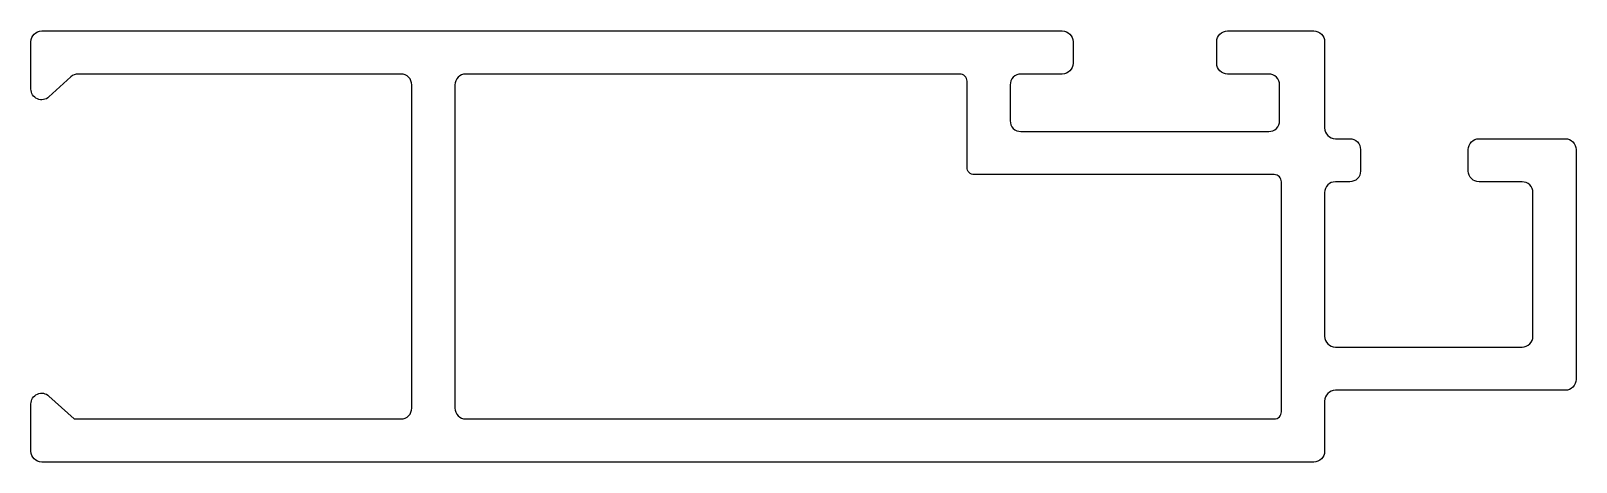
# Model space of a CAD drawing. Extents: x 137.1 to 180.1, y 211.7 to 223.7.
import ezdxf

# ---------------------------------------------------------------- set-up
doc = ezdxf.new("R2010")
doc.units = 0
doc.header["$LTSCALE"] = 15
doc.layers.get('0').update_dxf_attribs({"linetype": 'CONTINUOUS'})

msp = doc.modelspace()

# ---------------------------------------------------------------- linework, layer by layer
at = {"color": 0, "linetype": 'CONTINUOUS', "ltscale": 0.05}
for points in [[(178.95, 215.196), (178.95, 219.196, 0.414214), (178.65, 219.496), (177.45, 219.496, -0.414214), (177.15, 219.796), (177.15, 220.396, -0.414214), (177.45, 220.696), (179.85, 220.696, -0.414214), (180.15, 220.396), (180.15, 213.996, -0.414214), (179.85, 213.696), (173.45, 213.696, 0.414214), (173.15, 213.396), (173.15, 211.996, -0.414214), (172.85, 211.696), (137.45, 211.696, -0.414214), (137.15, 211.996), (137.15, 213.314, -0.652579), (137.652, 213.535), (138.35, 212.896), (147.45, 212.896, 0.414214), (147.75, 213.196), (147.75, 222.196, 0.414214), (147.45, 222.496), (138.466, 222.496, 0.187644), (138.264, 222.417), (137.652, 221.857, -0.652579), (137.15, 222.078), (137.15, 223.396, -0.414214), (137.45, 223.696), (165.85, 223.696, -0.414214), (166.15, 223.396), (166.15, 222.796, -0.414214), (165.85, 222.496), (164.7, 222.496, 0.414214), (164.4, 222.196), (164.4, 221.196, 0.414214), (164.7, 220.896), (171.6, 220.896, 0.414214), (171.9, 221.196), (171.9, 222.196, 0.414214), (171.6, 222.496), (170.45, 222.496, -0.414214), (170.15, 222.796), (170.15, 223.396, -0.414214), (170.45, 223.696), (172.85, 223.696, -0.414214), (173.15, 223.396), (173.15, 220.996, 0.414214), (173.45, 220.696), (173.85, 220.696, -0.414214), (174.15, 220.396), (174.15, 219.796, -0.414214), (173.85, 219.496), (173.45, 219.496, 0.414214), (173.15, 219.196), (173.15, 215.196, 0.414214), (173.45, 214.896), (178.65, 214.896, 0.414214)], [(163.4, 219.696, -0.414214), (163.2, 219.896), (163.2, 222.296, 0.414214), (163, 222.496), (149.25, 222.496, 0.414214), (148.95, 222.196), (148.95, 213.196, 0.414214), (149.25, 212.896), (171.75, 212.896, 0.414214), (171.95, 213.096), (171.95, 219.496, 0.414214), (171.75, 219.696)]]:
    msp.add_lwpolyline(points, format="xyb", close=True, dxfattribs=at)

doc.saveas('drawing.dxf')
